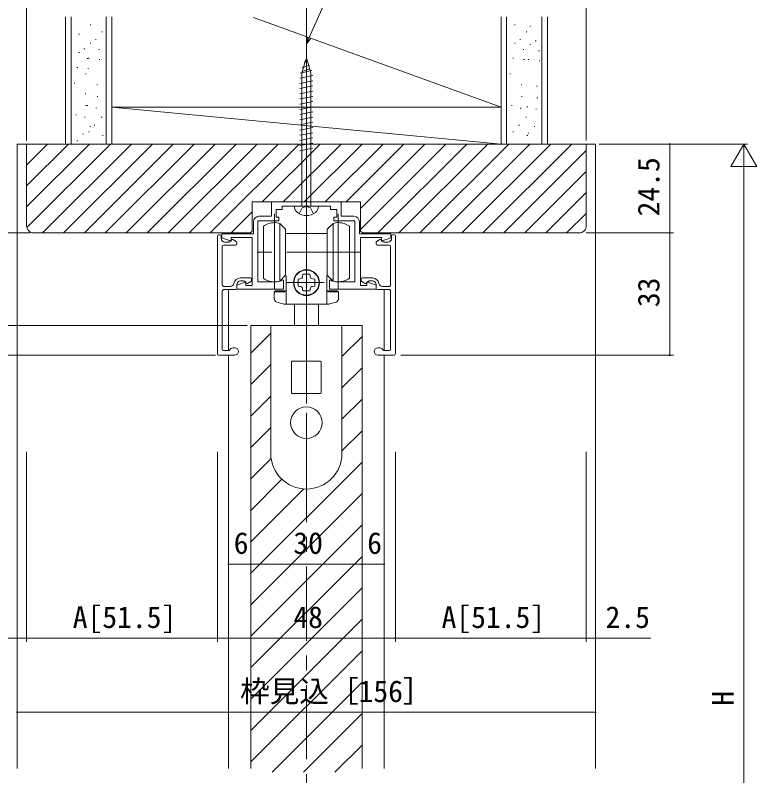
# Model space of a CAD drawing. Units: millimetres, scale not verified. Extents: x -1188 to -198, y -840 to 760.
# Drawn here: x -1058.6 to -858.5, y 258.6 to 463.8 of the extents above; entities that cross this region are included whole.
import ezdxf
from ezdxf.enums import TextEntityAlignment as Align

# ---------------------------------------------------------------- set-up
doc = ezdxf.new("R2010")
doc.units = ezdxf.units.MM
doc.header["$LTSCALE"] = 4
for name, pattern in [('CHAIN1', [8, 5, -1, 1, -1]), ('CHAIN2', [12, 9, -1, 1, -1]), ('DASHED3', [4, 3, -1])]:
    doc.linetypes.add(name, pattern=pattern)
for name, color, linetype, lineweight in [('0-3_YKK_D', 6, 'Continuous', 9), ('0-4_YKK_11', 7, 'Continuous', 9), ('0-5_YKK_12', 2, 'Continuous', 9), ('0-7_YSS_K', 3, 'Continuous', 9), ('0-8_YKK_13', 4, 'Continuous', 9)]:
    doc.layers.add(name, color=color, linetype=linetype, lineweight=lineweight)
doc.styles.add('ＭＳ ゴシック', font='')
doc.styles.get('ＭＳ ゴシック').set_extended_font_data('MS Gothic')

msp = doc.modelspace()

# ---------------------------------------------------------------- linework, layer by layer
at = {"layer": '0-3_YKK_D'}
for p, q in [((-1055.5, 430.066), (-1055.5, 504.437)), ((-904.5, 430.066), (-904.5, 504.437)), ((-979.323, 457.669), (-974.668, 468.204)), ((-980.01, 456.115), (-979.739, 457.854)), ((-980.01, 456.115), (-979.323, 457.669)), ((-978.906, 457.485), (-980.01, 456.115)), ((-901, 429.066), (-861, 429.066)), ((-899, 429.066), (-881, 429.066)), ((-882, 429.066), (-882, 405.066)), ((-862, 429.066), (-865.5, 423.004)), ((-862, 429.066), (-862, 416.942)), ((-862, 429.066), (-858.5, 423.004)), ((-865.5, 423.004), (-858.5, 423.004)), ((-862, 422.066), (-862, 136.066)), ((-1054.5, 405.066), (-1099, 405.066)), ((-1054.5, 405.066), (-1099, 405.066)), ((-904.5, 405.066), (-881, 405.066)), ((-899, 405.066), (-881, 405.066)), ((-882, 405.066), (-882, 372.071)), ((-996, 380.066), (-1079, 380.066)), ((-1004.5, 372.071), (-1079, 372.071)), ((-954.5, 372.071), (-881, 372.071)), ((-1058, 346.016), (-1058, 274.694)), ((-1058, 346.016), (-1058, 294.694)), ((-1055.5, 346.016), (-1055.5, 294.694)), ((-1055.5, 346.016), (-1055.5, 294.694)), ((-1004, 346.016), (-1004, 294.694)), ((-1004, 346.016), (-1004, 294.694)), ((-1001, 346.016), (-1001, 314.694)), ((-995, 346.016), (-995, 314.694)), ((-995, 346.016), (-995, 314.694)), ((-965, 346.016), (-965, 314.694)), ((-965, 346.016), (-965, 314.694)), ((-959, 346.016), (-959, 314.694)), ((-956, 346.016), (-956, 294.694)), ((-956, 346.016), (-956, 294.694)), ((-904.5, 346.016), (-904.5, 294.694)), ((-904.5, 346.016), (-904.5, 294.694)), ((-902, 346.016), (-902, 274.694)), ((-902, 346.016), (-902, 294.694)), ((-1001, 315.694), (-995, 315.694)), ((-965, 315.694), (-995, 315.694)), ((-959, 315.694), (-965, 315.694)), ((-1058, 295.694), (-1072.9, 295.694)), ((-1055.5, 295.694), (-1058, 295.694)), ((-1004, 295.694), (-1055.5, 295.694)), ((-1004, 295.694), (-956, 295.694)), ((-904.5, 295.694), (-956, 295.694)), ((-904.5, 295.694), (-902, 295.694)), ((-902, 295.694), (-887.1, 295.694)), ((-1058, 275.694), (-902, 275.694))]:
    msp.add_line(p, q, dxfattribs=at)
for centre, start, end in [((-882, 429.066), 90, 270), ((-882, 429.066), 270, 90), ((-882, 405.066), 90, 270), ((-882, 405.066), 90, 270), ((-882, 405.066), 270, 90), ((-882, 405.066), 270, 90), ((-882, 372.071), 90, 270), ((-882, 372.071), 270, 90), ((-1001, 315.694), 0, 180), ((-1001, 315.694), 180, 0), ((-995, 315.694), 0, 180), ((-995, 315.694), 0, 180), ((-995, 315.694), 180, 0), ((-995, 315.694), 180, 0), ((-965, 315.694), 0, 180), ((-965, 315.694), 0, 180), ((-965, 315.694), 180, 0), ((-965, 315.694), 180, 0), ((-959, 315.694), 0, 180), ((-959, 315.694), 180, 0), ((-1058, 295.694), 0, 180), ((-1058, 295.694), 180, 0), ((-1055.5, 295.694), 0, 180), ((-1055.5, 295.694), 0, 180), ((-1055.5, 295.694), 180, 0), ((-1055.5, 295.694), 180, 0), ((-1004, 295.694), 0, 180), ((-1004, 295.694), 0, 180), ((-1004, 295.694), 180, 0), ((-1004, 295.694), 180, 0), ((-956, 295.694), 0, 180), ((-956, 295.694), 0, 180), ((-956, 295.694), 180, 0), ((-956, 295.694), 180, 0), ((-904.5, 295.694), 0, 180), ((-904.5, 295.694), 0, 180), ((-904.5, 295.694), 180, 0), ((-904.5, 295.694), 180, 0), ((-902, 295.694), 0, 180), ((-902, 295.694), 180, 0), ((-1058, 275.694), 0, 180), ((-1058, 275.694), 180, 0), ((-902, 275.694), 0, 180), ((-902, 275.694), 180, 0)]:
    msp.add_arc(centre, 0.106, start, end, dxfattribs=at)
at = {"layer": '0-4_YKK_11'}
for p, q in [((-989.4, 413.466), (-989.4, 409.566)), ((-970.6, 413.466), (-989.4, 413.466)), ((-970.6, 409.566), (-970.6, 413.466)), ((-988.2, 411.366), (-986.5, 411.366)), ((-988.2, 409.366), (-988.2, 411.366)), ((-986.5, 412.266), (-980.458, 412.266)), ((-986.5, 411.366), (-986.5, 412.266)), ((-980.458, 412.266), (-980.275, 412.386)), ((-980.275, 412.386), (-979.725, 412.386)), ((-979.725, 412.386), (-979.542, 412.266)), ((-979.542, 412.266), (-973.5, 412.266)), ((-973.5, 412.266), (-973.5, 411.366)), ((-973.5, 411.366), (-971.8, 411.366)), ((-971.8, 411.366), (-971.8, 409.366)), ((-989.4, 409.566), (-992.8, 409.566)), ((-987.4, 409.366), (-988.2, 409.366)), ((-987.4, 408.366), (-987.4, 409.366)), ((-972.6, 409.366), (-972.6, 408.366)), ((-971.8, 409.366), (-972.6, 409.366)), ((-967.2, 409.566), (-970.6, 409.566)), ((-994.3, 408.066), (-994.3, 404.866)), ((-993.1, 408.366), (-987.4, 408.366)), ((-993.1, 391.866), (-993.1, 408.366)), ((-972.6, 408.366), (-966.9, 408.366)), ((-966.9, 408.366), (-966.9, 391.866)), ((-965.7, 404.866), (-965.7, 408.066)), ((-1002.8, 404.866), (-1002.8, 403.79)), ((-994.3, 404.866), (-1002.8, 404.866)), ((-957.2, 404.866), (-965.7, 404.866)), ((-957.2, 403.79), (-957.2, 404.866)), ((-1002.8, 403.79), (-1000.3, 402.88)), ((-1000.3, 403.866), (-994.6, 403.866)), ((-1000.3, 402.88), (-1000.3, 403.866)), ((-994.6, 403.866), (-994.6, 390.866)), ((-965.4, 403.866), (-959.7, 403.866)), ((-965.4, 390.866), (-965.4, 403.866)), ((-959.7, 403.866), (-959.7, 402.88)), ((-959.7, 402.88), (-957.2, 403.79)), ((-986.595, 392.409), (-986.787, 392.191)), ((-986.2, 392.366), (-986.595, 392.409)), ((-986.2, 389.866), (-986.2, 392.366)), ((-973.405, 392.409), (-973.8, 392.366)), ((-973.8, 392.366), (-973.8, 389.866)), ((-973.213, 392.191), (-973.405, 392.409)), ((-996.3, 391.852), (-998.8, 390.942)), ((-998.8, 390.942), (-998.8, 389.866)), ((-996.3, 390.866), (-996.3, 391.852)), ((-994.6, 390.866), (-996.3, 390.866)), ((-988.65, 391.866), (-993.1, 391.866)), ((-966.9, 391.866), (-971.35, 391.866)), ((-963.7, 390.866), (-965.4, 390.866)), ((-963.7, 391.852), (-963.7, 390.866)), ((-961.2, 390.942), (-963.7, 391.852)), ((-961.2, 389.866), (-961.2, 390.942)), ((-998.8, 389.866), (-986.2, 389.866)), ((-973.8, 389.866), (-961.2, 389.866))]:
    msp.add_line(p, q, dxfattribs=at)
for centre, radius, start, end in [((-992.8, 408.066), 1.5, 90, 179.99998), ((-967.2, 408.066), 1.5, 0, 89.99998), ((-988.65, 397.366), 5.5, 269.99998, 289.80301), ((-971.35, 397.366), 5.5, 250.19698, 270)]:
    msp.add_arc(centre, radius, start, end, dxfattribs=at)
at = {"layer": '0-5_YKK_12', "linetype": 'CHAIN1'}
msp.add_line((-980, 475.033), (-980, 103.643), dxfattribs=at)
at = {"layer": '0-5_YKK_12'}
for p, q in [((-1058, 429.066), (-1058, 260.568)), ((-1058, 429.066), (-902, 429.066)), ((-1041.905, 429.908), (-1041.705, 429.908)), ((-902, 429.066), (-902, 260.568)), ((-1001, 389.689), (-1001, 373.37)), ((-959, 389.689), (-959, 373.37)), ((-995, 380.066), (-995, 260.568)), ((-995, 380.066), (-965, 380.066)), ((-965, 380.066), (-965, 260.568)), ((-995, 372.622), (-989.6, 378.022)), ((-970.4, 371.766), (-965, 377.166)), ((-1001, 372.071), (-1001, 260.568)), ((-959, 372.071), (-959, 260.568)), ((-995, 364.136), (-989.6, 369.536)), ((-970.4, 363.28), (-965, 368.681)), ((-995, 355.651), (-989.6, 361.051)), ((-970.4, 354.795), (-965, 360.195)), ((-995, 347.166), (-989.6, 352.566)), ((-970.4, 346.31), (-965, 351.71)), ((-995, 338.681), (-989.5, 344.181)), ((-995, 313.225), (-965, 343.225)), ((-995, 330.195), (-986.6, 338.595)), ((-995, 321.71), (-980.717, 335.993)), ((-995, 304.739), (-965, 334.739)), ((-995, 296.254), (-965, 326.254)), ((-995, 287.769), (-965, 317.769)), ((-995, 279.283), (-965, 309.283)), ((-995, 270.798), (-965, 300.798)), ((-995, 262.313), (-965, 292.313)), ((-989.26, 259.568), (-965, 283.828)), ((-980.775, 259.568), (-965, 275.342)), ((-972.289, 259.568), (-965, 266.857))]:
    msp.add_line(p, q, dxfattribs=at)
at = {"layer": '0-7_YSS_K'}
for p, q in [((-1045, 429.066), (-1045, 463.437)), ((-1043.5, 463.437), (-1043.5, 429.066)), ((-1034, 429.066), (-1034, 463.437)), ((-1032.5, 463.437), (-1032.5, 429.066)), ((-1032.5, 463.244), (-1032.5, 439.066)), ((-927.5, 439.066), (-994.235, 463.244)), ((-927.5, 429.066), (-927.5, 463.437)), ((-927.5, 463.244), (-927.5, 439.066)), ((-926, 463.437), (-926, 429.066)), ((-916.5, 429.066), (-916.5, 463.437)), ((-915, 463.437), (-915, 429.066)), ((-1038.365, 461.226), (-1038.165, 461.226)), ((-923.865, 461.226), (-923.665, 461.226)), ((-919.705, 460.869), (-919.505, 460.869)), ((-1041.456, 458.729), (-1041.256, 458.729)), ((-1035.225, 459.319), (-1035.025, 459.319)), ((-920.725, 459.319), (-920.525, 459.319)), ((-916.565, 458.962), (-916.365, 458.962)), ((-1038.365, 456.291), (-1038.165, 456.291)), ((-1036.908, 457.3), (-1036.708, 457.3)), ((-923.865, 456.291), (-923.665, 456.291)), ((-922.408, 457.3), (-922.208, 457.3)), ((-919.705, 455.935), (-919.505, 455.935)), ((-918.247, 456.944), (-918.047, 456.944)), ((-1041.456, 453.795), (-1041.256, 453.795)), ((-1039.998, 454.804), (-1039.798, 454.804)), ((-1036.01, 454.609), (-1035.81, 454.609)), ((-921.51, 454.609), (-921.31, 454.609)), ((-917.35, 454.253), (-917.15, 454.253)), ((-1039.101, 452.113), (-1038.901, 452.113)), ((-1038.814, 452.254), (-1038.614, 452.254)), ((-1035.898, 451.918), (-1035.698, 451.918)), ((-924.314, 452.254), (-924.114, 452.254)), ((-921.398, 451.918), (-921.198, 451.918)), ((-920.154, 451.897), (-919.953, 451.897)), ((-1041.905, 449.758), (-1041.705, 449.758)), ((-917.238, 451.561), (-917.038, 451.561)), ((-1039.599, 447.993), (-1039.399, 447.993)), ((-1038.989, 449.421), (-1038.789, 449.421)), ((-925.099, 447.993), (-924.899, 447.993)), ((-1042.69, 445.496), (-1042.49, 445.496)), ((-1036.571, 445.077), (-1036.371, 445.077)), ((-922.071, 445.077), (-921.871, 445.077)), ((-917.911, 444.72), (-917.711, 444.72)), ((-1039.662, 442.581), (-1039.462, 442.581)), ((-1036.459, 441.937), (-1036.259, 441.937)), ((-921.959, 441.937), (-921.759, 441.937)), ((-917.799, 441.58), (-917.598, 441.58)), ((-1039.55, 439.441), (-1039.35, 439.441)), ((-1039.15, 439.47), (-1038.95, 439.47)), ((-924.65, 439.47), (-924.45, 439.47)), ((-1036.795, 438.797), (-1036.595, 438.797)), ((-1032.5, 439.066), (-927.5, 429.066)), ((-927.5, 439.066), (-1032.5, 439.066)), ((-927.5, 439.066), (-927.5, 429.066)), ((-922.295, 438.797), (-922.095, 438.797)), ((-920.49, 439.113), (-920.29, 439.113)), ((-918.135, 438.44), (-917.935, 438.44)), ((-1042.241, 436.974), (-1042.041, 436.974)), ((-1039.886, 436.301), (-1039.686, 436.301)), ((-1035.338, 436.33), (-1035.138, 436.33)), ((-920.838, 436.33), (-920.638, 436.33)), ((-1038.428, 433.834), (-1038.228, 433.834)), ((-1037.244, 434.199), (-1037.044, 434.199)), ((-922.744, 434.199), (-922.544, 434.199)), ((-918.583, 433.842), (-918.383, 433.842)), ((-1040.335, 431.703), (-1040.135, 431.703)), ((-1038.814, 432.405), (-1038.614, 432.405)), ((-1035.001, 431.396), (-1034.801, 431.396)), ((-924.314, 432.405), (-924.114, 432.405)), ((-920.501, 431.396), (-920.301, 431.396)), ((-920.154, 432.048), (-919.953, 432.048)), ((-1055.5, 429.066), (-1055.5, 407.066)), ((-1030.5, 429.066), (-1055.5, 429.066)), ((-1055.5, 412.095), (-1038.529, 429.066)), ((-1055.5, 417.752), (-1044.186, 429.066)), ((-1055.5, 423.409), (-1049.843, 429.066)), ((-1055.423, 406.516), (-1032.873, 429.066)), ((-1051.216, 405.066), (-1027.216, 429.066)), ((-1045.559, 405.066), (-1021.559, 429.066)), ((-1045, 429.066), (-1032.5, 429.066)), ((-1039.902, 405.066), (-1015.902, 429.066)), ((-1034.245, 405.066), (-1010.245, 429.066)), ((-1032.5, 429.066), (-927.5, 429.066)), ((-929.5, 429.066), (-1030.5, 429.066)), ((-1028.588, 405.066), (-1004.588, 429.066)), ((-1022.931, 405.066), (-998.931, 429.066)), ((-1017.275, 405.066), (-993.275, 429.066)), ((-1011.618, 405.066), (-987.618, 429.066)), ((-1005.961, 405.066), (-981.961, 429.066)), ((-991.904, 413.466), (-976.304, 429.066)), ((-986.247, 413.466), (-970.647, 429.066)), ((-980.59, 413.466), (-964.99, 429.066)), ((-974.933, 413.466), (-959.333, 429.066)), ((-969.277, 413.466), (-953.677, 429.066)), ((-965.4, 406.029), (-942.363, 429.066)), ((-965.4, 411.686), (-948.02, 429.066)), ((-960.706, 405.066), (-936.706, 429.066)), ((-955.049, 405.066), (-931.049, 429.066)), ((-949.392, 405.066), (-925.392, 429.066)), ((-943.736, 405.066), (-919.736, 429.066)), ((-938.079, 405.066), (-914.079, 429.066)), ((-932.422, 405.066), (-908.422, 429.066)), ((-904.5, 429.066), (-929.5, 429.066)), ((-927.5, 429.066), (-915, 429.066)), ((-904.5, 407.066), (-904.5, 429.066)), ((-926.765, 405.066), (-904.5, 427.331)), ((-921.108, 405.066), (-904.5, 421.674)), ((-915.451, 405.066), (-904.5, 416.017)), ((-994.6, 413.466), (-988.5, 413.466)), ((-994.6, 405.566), (-994.6, 413.466)), ((-988.5, 413.466), (-971.5, 413.466)), ((-971.5, 413.466), (-965.4, 413.466)), ((-965.4, 413.466), (-965.4, 405.566)), ((-1000.304, 405.066), (-994.6, 410.77)), ((-909.794, 405.066), (-904.5, 410.36)), ((-1053.5, 405.066), (-995.1, 405.066)), ((-995.1, 405.066), (-994.6, 405.566)), ((-965.4, 405.566), (-964.9, 405.066)), ((-964.9, 405.066), (-906.5, 405.066))]:
    msp.add_line(p, q, dxfattribs=at)
msp.add_lwpolyline([(-927.5, 439.066), (-1032.5, 439.066), (-1032.5, 429.066)], dxfattribs=at)
for centre, start, end in [((-1053.5, 407.066), 180, 269.99998), ((-906.5, 407.066), 270, 359.99998)]:
    msp.add_arc(centre, 2, start, end, dxfattribs=at)
at = {"layer": '0-8_YKK_13', "linetype": 'CHAIN1'}
for p, q in [((-980, 463.225), (-980, 411.03)), ((-980, 455.285), (-980, 408.621)), ((-980, 415.947), (-980, 388.166)), ((-965.307, 399.866), (-995.611, 399.866)), ((-980, 388.501), (-980, 335.694))]:
    msp.add_line(p, q, dxfattribs=at)
at = {"layer": '0-8_YKK_13'}
for p, q in [((-980.57, 451.036), (-979.72, 451.725)), ((-980, 452.266), (-980.312, 451.245)), ((-980, 452.266), (-979.812, 451.651)), ((-979.812, 451.651), (-979.38, 450.24)), ((-980.759, 449.785), (-981.24, 448.21)), ((-979.12, 450.326), (-981.21, 449.636)), ((-980.312, 451.245), (-980.759, 449.785)), ((-979.38, 450.24), (-978.952, 448.839)), ((-979.367, 450.197), (-979.361, 450.174)), ((-981.75, 446.836), (-978.25, 447.536)), ((-978.52, 448.936), (-981.65, 448.236)), ((-981.24, 412.466), (-981.24, 448.21)), ((-979.105, 449.341), (-981.117, 448.614)), ((-978.952, 448.839), (-978.76, 448.21)), ((-978.76, 448.21), (-978.76, 412.466)), ((-981.75, 445.436), (-978.25, 446.136)), ((-981.75, 444.036), (-978.25, 444.736)), ((-981.75, 442.636), (-978.25, 443.336)), ((-981.75, 441.236), (-978.25, 441.936)), ((-981.75, 439.836), (-978.25, 440.536)), ((-981.75, 438.436), (-978.25, 439.136)), ((-981.75, 437.036), (-978.25, 437.736)), ((-981.75, 435.636), (-978.25, 436.336)), ((-981.75, 434.236), (-978.25, 434.936)), ((-981.75, 432.836), (-978.25, 433.536)), ((-981.75, 431.436), (-978.25, 432.136)), ((-981.75, 430.036), (-978.25, 430.736)), ((-981.75, 428.636), (-978.25, 429.336)), ((-981.75, 427.236), (-978.25, 427.936)), ((-983.25, 412.266), (-976.75, 412.266)), ((-981.4, 412.266), (-978.6, 412.266)), ((-991.6, 406.866), (-991.6, 399.866)), ((-987.2, 407.666), (-987.2, 392.066)), ((-987.2, 407.666), (-985.6, 406.066)), ((-974.4, 406.066), (-972.8, 407.666)), ((-972.8, 392.066), (-972.8, 407.666)), ((-968.4, 399.866), (-968.4, 406.866)), ((-1003.7, 404.57), (-1003.3, 404.57)), ((-985.6, 393.666), (-985.6, 406.066)), ((-980, 404.916), (-985.6, 404.916)), ((-974.4, 404.916), (-980, 404.916)), ((-974.4, 406.066), (-974.4, 393.666)), ((-956.3, 404.57), (-956.7, 404.57)), ((-1004, 404.271), (-1004, 372.571)), ((-1003, 404.271), (-1003, 403.62)), ((-1000.949, 402.62), (-1002, 402.62)), ((-1000.212, 403.233), (-1000.736, 402.708)), ((-998.95, 402.761), (-999.85, 403.28)), ((-998.8, 402.12), (-998.8, 402.501)), ((-961.2, 402.12), (-961.2, 402.501)), ((-961.05, 402.761), (-960.15, 403.28)), ((-959.788, 403.233), (-959.264, 402.708)), ((-959.051, 402.62), (-958, 402.62)), ((-957, 404.271), (-957, 403.62)), ((-956, 404.271), (-956, 372.571)), ((-1002.7, 401.52), (-1002.7, 391.12)), ((-999.1, 401.821), (-1002.4, 401.821)), ((-960.9, 401.821), (-957.6, 401.821)), ((-957.3, 401.52), (-957.3, 391.12)), ((-991.6, 399.866), (-991.6, 392.866)), ((-968.4, 392.866), (-968.4, 399.866)), ((-997.8, 392.92), (-995.1, 392.92)), ((-997.8, 392.121), (-996.949, 392.121)), ((-994.8, 392.62), (-994.8, 392.24)), ((-985.6, 393.666), (-987.2, 392.066)), ((-985.5, 393.466), (-985.8, 393.466)), ((-985.5, 385.866), (-985.5, 393.466)), ((-982.25, 392.636), (-981.745, 392.674)), ((-982.25, 390.696), (-982.25, 392.636)), ((-981.008, 393.412), (-980.97, 393.916)), ((-980.97, 393.916), (-979.03, 393.916)), ((-979.03, 393.916), (-978.992, 393.412)), ((-978.254, 392.674), (-977.75, 392.636)), ((-977.75, 392.636), (-977.75, 390.696)), ((-974.5, 393.466), (-974.5, 385.866)), ((-974.2, 393.466), (-974.5, 393.466)), ((-972.8, 392.066), (-974.4, 393.666)), ((-965.2, 392.62), (-965.2, 392.24)), ((-962.2, 392.92), (-964.9, 392.92)), ((-962.2, 392.121), (-963.051, 392.121)), ((-1002.2, 390.62), (-1000.555, 390.62)), ((-998.8, 390.12), (-998.8, 391.12)), ((-996.212, 391.509), (-996.736, 392.033)), ((-995.85, 391.461), (-994.95, 391.98)), ((-981.745, 390.658), (-982.25, 390.696)), ((-977.75, 390.696), (-978.254, 390.658)), ((-964.15, 391.461), (-965.05, 391.98)), ((-963.788, 391.509), (-963.264, 392.033)), ((-961.2, 390.12), (-961.2, 391.12)), ((-957.8, 390.62), (-959.445, 390.62)), ((-1002.7, 373.671), (-1002.7, 389.32)), ((-1002.2, 389.82), (-999.1, 389.82)), ((-988.7, 387.385), (-988.7, 389.166)), ((-985.8, 389.466), (-988.4, 389.466)), ((-985.8, 389.166), (-988.4, 389.166)), ((-980.97, 389.416), (-981.008, 389.921)), ((-979.03, 389.416), (-980.97, 389.416)), ((-978.992, 389.921), (-979.03, 389.416)), ((-971.6, 389.466), (-974.2, 389.466)), ((-971.6, 389.166), (-974.2, 389.166)), ((-971.3, 389.166), (-971.3, 387.385)), ((-957.8, 389.82), (-960.9, 389.82)), ((-957.3, 373.671), (-957.3, 389.32)), ((-980, 385.866), (-986.078, 385.866)), ((-983.25, 380.066), (-983.25, 385.866)), ((-973.922, 385.866), (-980, 385.866)), ((-976.75, 380.066), (-976.75, 385.866)), ((-989.6, 379.766), (-989.6, 345.566)), ((-989.3, 380.066), (-970.7, 380.066)), ((-985.9, 380.066), (-984.9, 380.066)), ((-983.4, 380.066), (-976.6, 380.066)), ((-975.1, 380.066), (-974.1, 380.066)), ((-970.4, 345.566), (-970.4, 379.766)), ((-999.8, 374.07), (-999.3, 374.07)), ((-960.2, 374.07), (-960.7, 374.07)), ((-1003.5, 372.071), (-999.3, 372.071)), ((-1002.4, 373.37), (-1000.754, 373.37)), ((-956.5, 372.071), (-960.7, 372.071)), ((-957.6, 373.37), (-959.246, 373.37)), ((-984, 370.266), (-984, 361.966)), ((-976.2, 370.466), (-983.8, 370.466)), ((-976, 361.966), (-976, 370.266)), ((-983.8, 361.766), (-976.2, 361.766))]:
    msp.add_line(p, q, dxfattribs=at)
at = {"layer": '0-8_YKK_13', "linetype": 'DASHED3'}
for p, q in [((-981.95, 410.274), (-981.145, 411.888)), ((-981.145, 411.888), (-980, 412.174)), ((-978.855, 411.888), (-980, 412.174)), ((-978.05, 410.274), (-978.855, 411.888))]:
    msp.add_line(p, q, dxfattribs=at)
at = {"layer": '0-8_YKK_13', "linetype": 'CHAIN2'}
for p, q in [((-988.6, 389.866), (-988.6, 410.268)), ((-971.4, 410.268), (-971.4, 389.866)), ((-968.798, 399.866), (-974.298, 399.866)), ((-985.3, 391.666), (-975.2, 391.666))]:
    msp.add_line(p, q, dxfattribs=at)
at = {"layer": '0-8_YKK_13'}
msp.add_lwpolyline([(-980, 385.866), (-980, 388.166), (-980, 385.866)], dxfattribs=at)
for centre, radius in [((-980, 391.666), 3.4), ((-980, 353.866), 4.25)]:
    msp.add_circle(centre, radius, dxfattribs=at)
for centre, radius, start, end in [((-981.15, 412.254), 2.1, 180, 232.75221), ((-980, 413.766), 4, 232.75221, 307.24777), ((-981.44, 412.466), 0.2, 270, 0), ((-978.56, 412.466), 0.2, 180, 270), ((-978.85, 412.254), 2.1, 307.24777, 0), ((-988.6, 402.866), 5, 90, 126.86989), ((-988.6, 402.866), 5, 73.73979, 90), ((-971.4, 402.866), 5, 90, 106.26019), ((-971.4, 402.866), 5, 53.1301, 90), ((-1003.7, 404.271), 0.3, 90, 180), ((-1003.3, 404.271), 0.3, 0, 90), ((-956.7, 404.271), 0.3, 90, 180), ((-956.3, 404.271), 0.3, 0, 90), ((-1002, 403.62), 1, 180, 270), ((-1000.949, 402.921), 0.3, 270, 315), ((-1000, 403.02), 0.3, 59.99998, 134.99998), ((-999.1, 402.501), 0.3, 0, 60), ((-960.9, 402.501), 0.3, 119.99998, 180), ((-960, 403.02), 0.3, 45, 119.99998), ((-959.051, 402.921), 0.3, 225, 270), ((-958, 403.62), 1, 270, 0), ((-1002.4, 401.52), 0.3, 90, 180), ((-999.1, 402.12), 0.3, 270, 0), ((-960.9, 402.12), 0.3, 180, 270), ((-957.6, 401.52), 0.3, 0, 90), ((-980, 391.666), 3.5, 90, 270), ((-980, 391.666), 3.5, 270, 90), ((-997.8, 391.12), 1.8, 90, 169.71342), ((-997.8, 391.12), 1, 90, 180), ((-996.949, 391.821), 0.3, 45, 90), ((-995.1, 392.62), 0.3, 0, 90), ((-995.1, 392.24), 0.3, 299.99998, 0), ((-988.6, 396.866), 5, 233.1301, 270), ((-981.806, 393.472), 0.8, 274.33282, 355.66716), ((-978.194, 393.472), 0.8, 184.33282, 265.66716), ((-971.4, 396.866), 5, 270, 306.86989), ((-964.9, 392.62), 0.3, 90, 180), ((-964.9, 392.24), 0.3, 180, 240), ((-963.051, 391.821), 0.3, 90, 135), ((-962.2, 391.12), 1.8, 10.28656, 90), ((-962.2, 391.12), 1, 0, 90), ((-1002.2, 391.12), 0.5, 180, 270), ((-1000.555, 391.621), 1, 270, 349.71342), ((-999.1, 390.12), 0.3, 270, 0), ((-996, 391.721), 0.3, 225, 299.99998), ((-988.6, 396.866), 5, 270, 286.26019), ((-981.806, 389.86), 0.8, 4.33282, 85.66716), ((-978.194, 389.86), 0.8, 94.33282, 175.66716), ((-971.4, 396.866), 5, 253.73979, 270), ((-964, 391.721), 0.3, 239.99998, 314.99998), ((-960.9, 390.12), 0.3, 180, 270), ((-959.445, 391.621), 1, 190.28656, 270), ((-957.8, 391.12), 0.5, 270, 0), ((-1002.2, 389.32), 0.5, 90, 180), ((-988.4, 389.166), 0.3, 90, 180), ((-988.4, 388.866), 0.3, 90, 180), ((-985.8, 389.766), 0.3, 270, 0), ((-985.8, 389.466), 0.3, 270, 0), ((-974.2, 389.766), 0.3, 180, 270), ((-974.2, 389.466), 0.3, 180, 270), ((-971.6, 389.166), 0.3, 0, 90), ((-971.6, 388.866), 0.3, 0, 90), ((-957.8, 389.32), 0.5, 0, 90), ((-987.7, 387.385), 1, 180, 251.28667), ((-980, 410.116), 25, 251.28667, 255.93013), ((-980, 410.116), 25, 284.06985, 288.71332), ((-972.3, 387.385), 1, 288.71332, 0), ((-989.3, 379.766), 0.3, 90, 180), ((-970.7, 379.766), 0.3, 0, 90), ((-1002.4, 373.671), 0.3, 180, 270), ((-999.8, 373.07), 1, 90, 162.54239), ((-999.3, 373.07), 1, 270, 90), ((-960.7, 373.07), 1, 90, 270), ((-960.2, 373.07), 1, 17.4576, 90), ((-957.6, 373.671), 0.3, 270, 0), ((-1003.5, 372.571), 0.5, 180, 270), ((-956.5, 372.571), 0.5, 270, 0), ((-983.8, 370.266), 0.2, 90, 180), ((-976.2, 370.266), 0.2, 0, 90), ((-983.8, 361.966), 0.2, 180, 270), ((-976.2, 361.966), 0.2, 270, 0), ((-980, 345.566), 9.6, 180, 270), ((-980, 345.566), 9.6, 270, 0)]:
    msp.add_arc(centre, radius, start, end, dxfattribs=at)

# ---------------------------------------------------------------- texts
at = {"layer": '0-3_YKK_D', "color": 4, "style": 'ＭＳ ゴシック'}
for s, p in [('24.5', (-883, 409.546)), ('33', (-883, 385.048)), ('H', (-863, 277.466))]:
    msp.add_text(s, height=5.865, rotation=90, dxfattribs=at).set_placement(p, align=Align.BOTTOM_LEFT)
for s, p in [('6', (-999.6, 316.694)), ('30', (-983.52, 316.694)), ('6', (-963.6, 316.694)), ('A[51.5]', (-1043.03, 296.694)), ('48', (-983.52, 296.694)), ('A[51.5]', (-943.53, 296.694)), ('2.5', (-899.3, 296.694)), ('枠見込［156］', (-997.92, 276.694))]:
    msp.add_text(s, height=5.865, dxfattribs=at).set_placement(p, align=Align.BOTTOM_LEFT)

doc.saveas('drawing.dxf')
